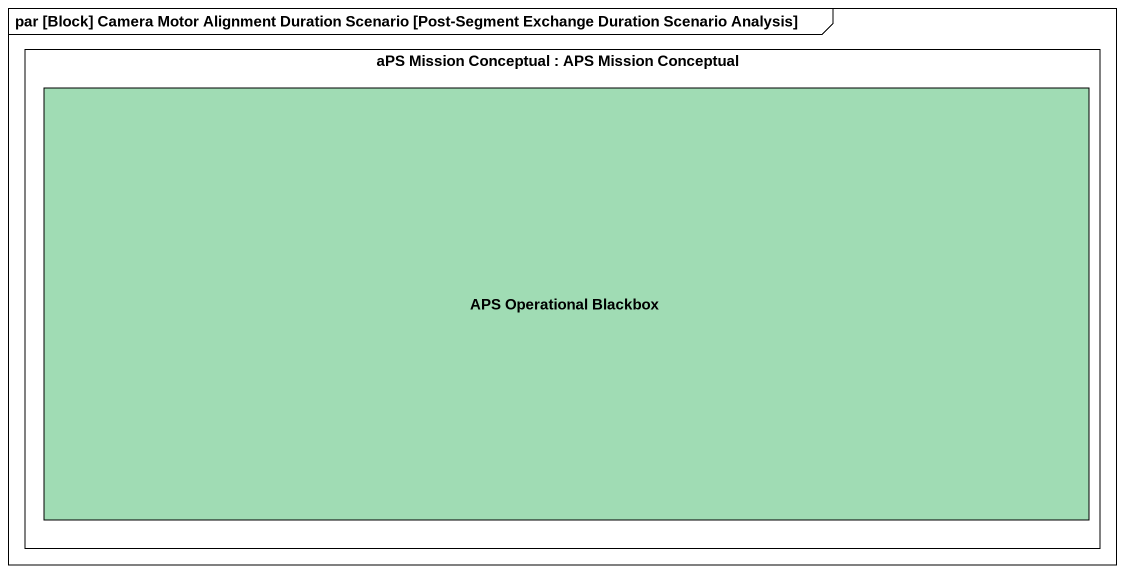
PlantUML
@startuml
mainframe par [Block] Camera Motor Alignment Duration Scenario [Post-Segment Exchange Duration Scenario Analysis]
rectangle "aPS Mission Conceptual : APS Mission Conceptual" as aPS_Mission_Conceptual {
  rectangle "APS Operational Blackbox" as APS_Operational_Blackbox #A0DCB4
}
@enduml
